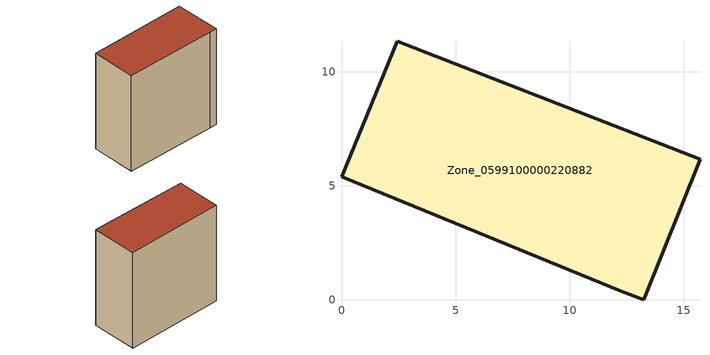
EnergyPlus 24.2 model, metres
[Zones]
Zone_0599100000220882
 floor ground (C_G): 2.44,11.33 15.71,6.16 13.24,0 12.26,0.38 0,5.39 z0
 wall outside (C_F): 15.71,6.16 2.44,11.33 0,5.39 12.26,0.38 13.24,0 15.71,6.16 z0:14.41
 roof outside (C_R): 13.24,0 15.71,6.16 2.44,11.33 0,5.39 12.26,0.38 z14.41
[BUILDING]
Pand.0599100000220882: North Axis=0; Terrain=City; Loads Convergence Tolerance Value=0.04; Temperature Convergence Tolerance Value=0.4; Solar Distribution=FullExterior; Maximum Number of Warmup Days=25; Minimum Number of Warmup Days=1
[Site:Location]
Rotterdam.The.Hague.AP_ZH_NLD Design_Conditions: Latitude=51.96; Longitude=4.45; Time Zone=1; Elevation=-4.5
[SITE:GROUNDTEMPERATURE:BUILDINGSURFACE]
18, 18, 18, 18, 18, 18, 18, 18, 18, 18, 18, 18
[MATERIAL] Thermal Absorptance=0.9; Solar Absorptance=0.7; Visible Absorptance=0.7
Name | Roughness | Thickness | Conductivity | Density | Specific Heat
G.TI.1946 | MediumSmooth | 0.15 | 1 | 540 | 1210
F.TI.1946 | Rough | 0.3 | 0.857143 | 1920 | 840
R.TI.1946 | MediumRough | 0.2 | 0.1 | 1500 | 1000
[CONSTRUCTION]
C_G: G.TI.1946
C_F: F.TI.1946
C_R: R.TI.1946
[ZONE]
Zone_0599100000220882: Type=1; Multiplier=1; Ceiling Height=Autocalculate; Volume=Autocalculate; Floor Area=autocalculate; Part of Total Floor Area=Yes
[ZONEINFILTRATION:DESIGNFLOWRATE]
Infil_Zone_0599100000220882: Zone or ZoneList or Space or SpaceList=Zone_0599100000220882; Schedule=AlwaysOn; Design Flow Rate Calculation Method=Flow/Area; Flow Rate per Floor Area=0.003; Constant Term Coefficient=1; Temperature Term Coefficient=0; Velocity Term Coefficient=0; Velocity Squared Term Coefficient=0
[HVACTEMPLATE:ZONE:IDEALLOADSAIRSYSTEM]
Zone_0599100000220882: Maximum Heating Supply Air Temperature=50; Minimum Cooling Supply Air Temperature=13; Maximum Heating Supply Air Humidity Ratio=0.0156; Minimum Cooling Supply Air Humidity Ratio=0.0077; Heating Limit=NoLimit; Cooling Limit=NoLimit; Dehumidification Control Type=ConstantSensibleHeatRatio; Cooling Sensible Heat Ratio=0.7; Dehumidification Setpoint=60; Humidification Control Type=None; Humidification Setpoint=30; Outdoor Air Method=None; Outdoor Air Flow Rate per Person=0.00944; Outdoor Air Flow Rate per Zone Floor Area=0; Outdoor Air Flow Rate per Zone=0; Demand Controlled Ventilation Type=None; Outdoor Air Economizer Type=NoEconomizer; Heat Recovery Type=None; Sensible Heat Recovery Effectiveness=0.7; Latent Heat Recovery Effectiveness=0.65
[ZONECONTROL:THERMOSTAT]
ThermostatControl_Zone_0599100000220882: Zone or ZoneList=Zone_0599100000220882; Control Type Schedule=DualSetpointControlType; Control 1=Thermostat_Zone_0599100000220882; Temperature Difference Between Cutout And Setpoint=0
[THERMOSTATSETPOINT:DUALSETPOINT]
Thermostat_Zone_0599100000220882: Heating Setpoint Temperature Schedule=HeatingSetpoint_Zone_0599100000220882; Cooling Setpoint Temperature Schedule=CoolingSetpoint_Zone_0599100000220882
[SCHEDULE:COMPACT]
HeatingSetpoint_Zone_0599100000220882: Through: 12/31, For: AllDays, Until: 24:00, 21
CoolingSetpoint_Zone_0599100000220882: Through: 12/31, For: AllDays, Until: 24:00, 24
DualSetpointControlType: Through: 12/31, For: AllDays, Until: 24:00, 4
AlwaysOn: Through: 12/31, For: AllDays, Until: 24:00, 1
